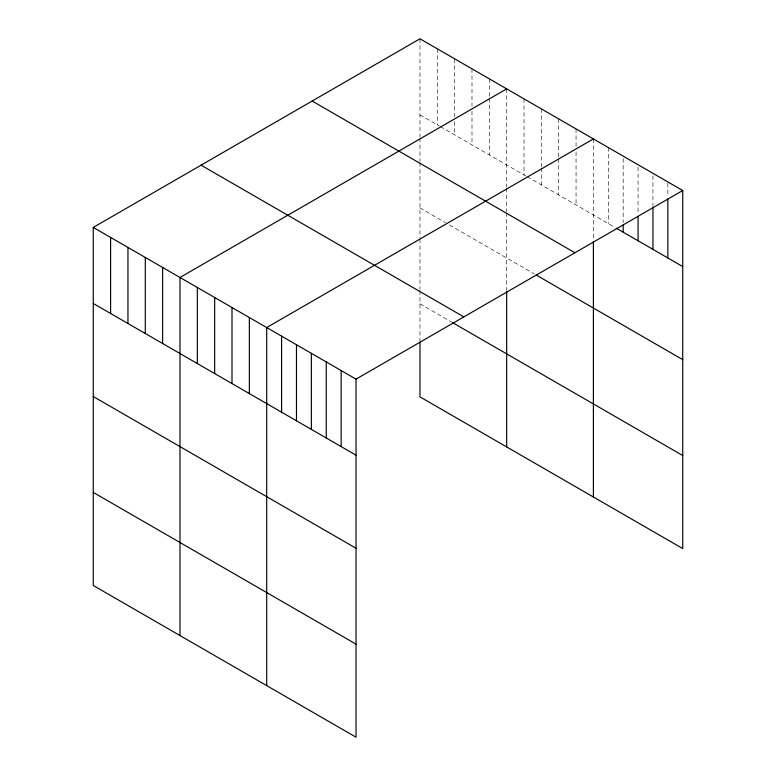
<?xml version="1.0" encoding="UTF-8"?>
<svg xmlns="http://www.w3.org/2000/svg" width="776" height="776" viewBox="0 0 776 776"><rect width="100%" height="100%" fill="white"/><g stroke="black" fill="none" stroke-linecap="round" stroke-linejoin="round"><path stroke-width="0.58" stroke-dasharray="3.88 2.91" d="M419.962 38.8L419.962 136.954M419.962 114.858L439.342 126.042M440.361 126.634L526.06 176.113M527.079 176.695L615.232 227.591M419.962 207.919L445.463 222.644M449.546 225.001L534.218 273.889M419.962 303.804L451.584 322.059M667.845 183.126L667.845 196.406M652.955 175.735L652.955 205.912M638.066 167.141L638.066 214.215M623.177 158.537L623.177 222.518M608.287 147.527L608.287 223.585M593.398 138.933L593.398 240.579M576.054 128.913L576.054 147.023M576.054 151.853L576.054 204.971M558.71 118.903L558.71 157.538M558.71 158.74L558.71 194.96M541.367 108.892L541.367 166.84M541.367 168.043L541.367 184.95M524.023 98.882L524.023 174.93M506.68 88.862L506.68 187.026M506.68 188.19L506.68 211.45M506.68 212.614L506.68 290.35M489.336 78.851L489.336 96.961M489.336 98.164L489.336 154.909M471.992 68.841L471.992 106.263M471.992 111.094L471.992 144.889M454.649 58.83L454.649 116.769M454.649 121.599L454.649 134.879M437.305 48.81L437.305 124.868M419.962 138.118L419.962 161.389M419.962 162.553L419.962 237.883M419.962 239.086L419.962 289.419M419.962 290.622L419.962 341.033"/><path stroke-width="1.16" d="M93.266 227.416L356.038 379.134L356.038 737.2L93.266 585.482L93.266 227.416L419.962 38.8L682.735 190.518L682.735 548.583L419.962 396.866L419.962 342.197M506.68 88.862L179.983 277.478L179.983 635.554M593.398 138.933L266.692 327.55L266.692 685.615M356.038 379.134L682.735 190.518M616.222 228.163L682.735 266.566M312.146 101.045L574.929 252.753M536.264 275.063L682.735 359.637M201.071 165.172L463.854 316.889M452.602 322.651L682.735 455.522M93.266 303.474L356.038 455.182M93.266 396.536L356.038 548.254M93.266 492.42L356.038 644.138M667.845 198.821L667.845 257.971M652.955 207.124L652.955 249.377M638.066 216.63L638.066 240.773M623.177 224.933L623.177 232.179M593.398 241.743L593.398 496.999M506.68 291.543L506.68 446.937M341.149 370.53L341.149 446.588M326.26 361.936L326.26 437.994M311.37 353.342L311.37 429.39M296.48 344.738L296.48 420.796M281.591 336.144L281.591 412.201M249.348 317.539L249.348 393.587M232.005 307.519L232.005 383.577M214.671 297.509L214.671 373.566M197.327 287.498L197.327 363.546M162.64 267.468L162.64 343.525M145.296 257.457L145.296 333.505M127.953 247.447L127.953 323.495M110.609 237.427L110.609 313.485"/></g></svg>
